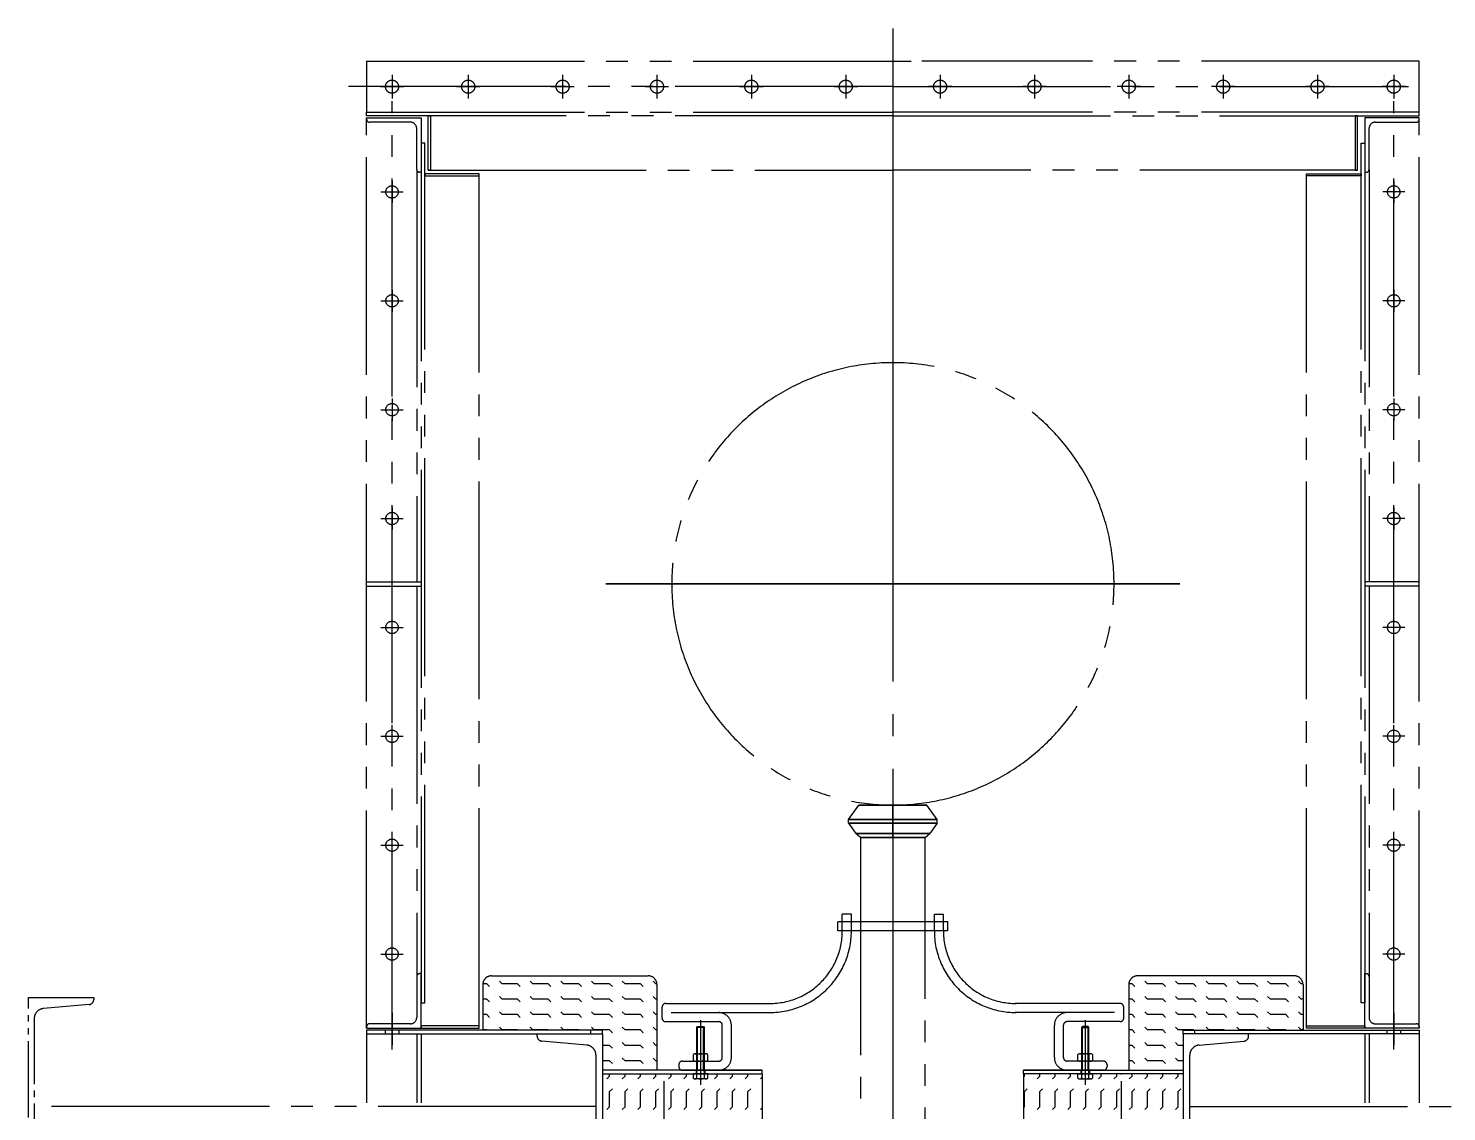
# Model space of a CAD drawing. Header units: millimetres. Extents: x 0 to 232280, y -26939 to 23794.
# Drawn here: x 181110 to 183064, y 15294 to 16786 of the extents above; entities that cross this region are included whole.
import ezdxf

# ---------------------------------------------------------------- set-up
doc = ezdxf.new("R2010")
doc.units = ezdxf.units.MM
doc.header["$LTSCALE"] = 30
doc.linetypes.add('JNK-CENTER', pattern=[34, 30, -1.5, 1, -1.5])
doc.linetypes.add('JNK-PHANTOM', pattern=[15, 10, -1, 1, -1, 1, -1])
for name, color, linetype in [('CEN-R', 1, 'JNK-CENTER'), ('Dim-W', 7, 'Continuous'), ('PHA-M', 6, 'JNK-PHANTOM')]:
    doc.layers.add(name, color=color, linetype=linetype)

# ---------------------------------------------------------------- blocks, each defined once
blk = doc.blocks.new('A$C50A46166')
at = {"layer": 'CEN-R'}
for p, q in [((2646, 1335.3), (2646, -901.6)), ((2646, 1335.3), (2646, -901.6)), ((3041.3, 570), (2250.7, 570)), ((2250.7, 570), (3041.3, 570))]:
    blk.add_line(p, q, dxfattribs=at)
at = {"layer": 'PHA-M'}
for p, q in [((1921, 1290), (2686, 1290)), ((1921, 1290), (1921, 1220)), ((3371, 1290), (2686, 1290)), ((3371, 1220), (3371, 1290)), ((1956, 1271.1), (1956, 1238.9)), ((2061, 1271.1), (2061, 1238.9)), ((2191, 1271.1), (2191, 1238.9)), ((2321, 1271.1), (2321, 1238.9)), ((2451, 1271.1), (2451, 1238.9)), ((2581, 1271.1), (2581, 1238.9)), ((2711, 1271.1), (2711, 1238.9)), ((2841, 1271.1), (2841, 1238.9)), ((2971, 1271.1), (2971, 1238.9)), ((3101, 1271.1), (3101, 1238.9)), ((3231, 1271.1), (3231, 1238.9)), ((3336, 1271.1), (3336, 1238.9)), ((2646, 1255), (1895.7, 1255)), ((1939.9, 1255), (1972.1, 1255)), ((2044.9, 1255), (2077.1, 1255)), ((2174.9, 1255), (2207.1, 1255)), ((2304.9, 1255), (2337.1, 1255)), ((2434.9, 1255), (2467.1, 1255)), ((2564.9, 1255), (2597.1, 1255)), ((2646, 1255), (3356.3, 1255)), ((2727.1, 1255), (2694.9, 1255)), ((2857.1, 1255), (2824.9, 1255)), ((2987.1, 1255), (2954.9, 1255)), ((3117.1, 1255), (3084.9, 1255)), ((3247.1, 1255), (3214.9, 1255)), ((3352.1, 1255), (3319.9, 1255)), ((1956, -71.7), (1956, 1235)), ((3336, -71.7), (3336, 1235)), ((1921, 1215), (1921, 1220)), ((1921, 1220), (2646, 1220)), ((2646, 1215), (1921, 1215)), ((1921, 1210), (1921, 1212)), ((1921, 1212), (1996, 1212)), ((1921, -42), (1921, 1212)), ((1996, 1212), (1996, 1137)), ((2006, 1140), (2006, 1215)), ((2006, 1215), (2009, 1215)), ((2009, 1215), (2009, 1140)), ((3371, 1220), (2646, 1220)), ((2646, 1215), (3371, 1215)), ((3286, 1215), (3283, 1215)), ((3283, 1215), (3283, 1140)), ((3286, 1140), (3286, 1215)), ((3296, 1212), (3296, 1137)), ((3371, 1212), (3296, 1212)), ((3371, 1215), (3371, 1220)), ((3371, 1210), (3371, 1212)), ((3371, -42), (3371, 1212)), ((1981.5, 1206), (1925, 1206)), ((1990, 1141), (1990, 1197.5)), ((3302, 1141), (3302, 1197.5)), ((3310.5, 1206), (3367, 1206)), ((2001, 1177), (1996, 1177)), ((1996, 1177), (1996, -7)), ((2001, -7), (2001, 1177)), ((3291, -7), (3291, 1177)), ((3291, 1177), (3296, 1177)), ((3296, 1177), (3296, -7)), ((1990, 1141), (1990, 573)), ((1996, 1137), (1994, 1137)), ((2076, 1135), (2001, 1135)), ((2001, 1135), (2001, 1132)), ((2006, 1140), (2646, 1140)), ((2009, 1140), (2006, 1140)), ((2076, -39), (2076, 1135)), ((2076, 1132), (2076, 1135)), ((3286, 1140), (2646, 1140)), ((3216, -39), (3216, 1135)), ((3216, 1135), (3291, 1135)), ((3216, 1132), (3216, 1135)), ((3283, 1140), (3286, 1140)), ((3291, 1135), (3291, 1132)), ((3296, 1137), (3298, 1137)), ((3302, 1141), (3302, 573)), ((1956, 1125.2), (1956, 1094.8)), ((2001, 1132), (2076, 1132)), ((3291, 1132), (3216, 1132)), ((3336, 1125.2), (3336, 1094.8)), ((1940.8, 1110), (1971.2, 1110)), ((3351.2, 1110), (3320.8, 1110)), ((1940.8, 960), (1971.2, 960)), ((1956, 975.2), (1956, 944.8)), ((3351.2, 960), (3320.8, 960)), ((3336, 975.2), (3336, 944.8)), ((1956, 825.2), (1956, 794.8)), ((3336, 825.2), (3336, 794.8)), ((1940.8, 810), (1971.2, 810)), ((3351.2, 810), (3320.8, 810)), ((1956, 675.2), (1956, 644.8)), ((3336, 675.2), (3336, 644.8)), ((1940.8, 660), (1971.2, 660)), ((3351.2, 660), (3320.8, 660)), ((1921, 573), (1996, 573)), ((1921, 567), (1996, 567)), ((1990, 567), (1990, 29)), ((3371, 573), (3296, 573)), ((3371, 567), (3296, 567)), ((3302, 567), (3302, 29)), ((1940.8, 510), (1971.2, 510)), ((1956, 494.8), (1956, 525.2)), ((3351.2, 510), (3320.8, 510)), ((3336, 494.8), (3336, 525.2)), ((1956, 344.8), (1956, 375.2)), ((3336, 344.8), (3336, 375.2)), ((1940.8, 360), (1971.2, 360)), ((3351.2, 360), (3320.8, 360)), ((2584.9, 245.2), (2599.2, 265.3)), ((2584.9, 245.2), (2599.2, 265.3)), ((2692.8, 265.3), (2599.2, 265.3)), ((2599.2, 265.3), (2692.8, 265.3)), ((2646, 220.8), (2646, 265.3)), ((2646, 220.8), (2646, 265.3)), ((2707.1, 245.2), (2692.8, 265.3)), ((2707.1, 245.2), (2692.8, 265.3)), ((2707.1, 245.2), (2584.9, 245.2)), ((2584.9, 240.2), (2584.9, 245.2)), ((2584.9, 240.2), (2584.9, 245.2)), ((2584.9, 245.2), (2707.1, 245.2)), ((2707.1, 240.2), (2584.9, 240.2)), ((2584.9, 240.2), (2595, 225.9)), ((2584.9, 240.2), (2707.1, 240.2)), ((2584.9, 240.2), (2595, 225.9)), ((2707.1, 240.2), (2697, 225.9)), ((2707.1, 240.2), (2697, 225.9)), ((2707.1, 240.2), (2707.1, 245.2)), ((2707.1, 240.2), (2707.1, 245.2)), ((1956, 194.8), (1956, 225.2)), ((2697, 225.9), (2595, 225.9)), ((2601.5, 220.8), (2595, 225.9)), ((2601.5, 220.8), (2595, 225.9)), ((2595, 225.9), (2697, 225.9)), ((2601.5, 220.8), (2690.4, 220.8)), ((2690.4, 220.8), (2601.5, 220.8)), ((2690.4, 220.8), (2601.5, 220.8)), ((2601.5, 220.8), (2601.5, -901.6)), ((2601.5, 220.8), (2690.4, 220.8)), ((2690.4, 220.8), (2697, 225.9)), ((2690.4, 220.8), (2697, 225.9)), ((2690.4, -901.6), (2690.4, 220.8)), ((3336, 194.8), (3336, 225.2)), ((1940.8, 210), (1971.2, 210)), ((3351.2, 210), (3320.8, 210)), ((2570.3, 92), (2570.3, 104.5)), ((2721.6, 104.5), (2570.3, 104.5)), ((2576.3, 91.9), (2576.3, 114.9)), ((2588.8, 114.9), (2576.3, 114.9)), ((2588.8, 92), (2588.8, 114.9)), ((2703.1, 92), (2703.1, 114.9)), ((2703.1, 114.9), (2715.6, 114.9)), ((2715.6, 91.9), (2715.6, 114.9)), ((2721.6, 92), (2721.6, 104.5)), ((2721.6, 92), (2570.3, 92)), ((1940.8, 60), (1971.2, 60)), ((1956, 44.8), (1956, 75.2)), ((3351.2, 60), (3320.8, 60)), ((3336, 44.8), (3336, 75.2)), ((1990, 29), (1990, -27.5)), ((1996, 33), (1994, 33)), ((1996, -42), (1996, 33)), ((2093, 30), (2309, 30)), ((2107.6, 18.9), (2103.9, 22.6)), ((2150, 18.9), (2146.2, 22.6)), ((2192.3, 18.9), (2188.6, 22.6)), ((2234.6, 18.9), (2230.9, 22.6)), ((2277, 18.9), (2273.2, 22.6)), ((2319.3, 18.9), (2315.6, 22.6)), ((3199, 30), (2983, 30)), ((2996.6, 18.9), (2992.9, 22.6)), ((3039, 18.9), (3035.2, 22.6)), ((3081.3, 18.9), (3077.6, 22.6)), ((3123.6, 18.9), (3119.9, 22.6)), ((3166, 18.9), (3162.2, 22.6)), ((3208.3, 18.9), (3204.6, 22.6)), ((3296, -42), (3296, 33)), ((3296, 33), (3298, 33)), ((3302, 29), (3302, -27.5)), ((2086.5, 18.9), (2081, 18.9)), ((2081, 18), (2081, -45)), ((2090.2, 15.1), (2086.5, 18.9)), ((2107.6, -2.3), (2103.9, 1.5)), ((2128.8, 18.9), (2107.6, 18.9)), ((2132.6, 15.1), (2128.8, 18.9)), ((2150, -2.3), (2146.2, 1.5)), ((2171.1, 18.9), (2150, 18.9)), ((2174.9, 15.1), (2171.1, 18.9)), ((2192.3, -2.3), (2188.6, 1.5)), ((2213.5, 18.9), (2192.3, 18.9)), ((2217.2, 15.1), (2213.5, 18.9)), ((2234.6, -2.3), (2230.9, 1.5)), ((2255.8, 18.9), (2234.6, 18.9)), ((2259.6, 15.1), (2255.8, 18.9)), ((2277, -2.3), (2273.2, 1.5)), ((2298.1, 18.9), (2277, 18.9)), ((2301.9, 15.1), (2298.1, 18.9)), ((2319.3, -2.3), (2315.6, 1.5)), ((2321, 18.9), (2319.3, 18.9)), ((2321, 18), (2321, -100)), ((2975.5, 18.9), (2971, 18.9)), ((2971, 18), (2971, -100)), ((2979.2, 15.1), (2975.5, 18.9)), ((2996.6, -2.3), (2992.9, 1.5)), ((3017.8, 18.9), (2996.6, 18.9)), ((3021.6, 15.1), (3017.8, 18.9)), ((3039, -2.3), (3035.2, 1.5)), ((3060.1, 18.9), (3039, 18.9)), ((3063.9, 15.1), (3060.1, 18.9)), ((3081.3, -2.3), (3077.6, 1.5)), ((3102.5, 18.9), (3081.3, 18.9)), ((3106.2, 15.1), (3102.5, 18.9)), ((3123.6, -2.3), (3119.9, 1.5)), ((3144.8, 18.9), (3123.6, 18.9)), ((3148.6, 15.1), (3144.8, 18.9)), ((3166, -2.3), (3162.2, 1.5)), ((3187.1, 18.9), (3166, 18.9)), ((3190.9, 15.1), (3187.1, 18.9)), ((3208.3, -2.3), (3204.6, 1.5)), ((3211, 18.9), (3208.3, 18.9)), ((3211, 18), (3211, -45)), ((1996, -7), (2001, -7)), ((2086.5, -2.3), (2081, -2.3)), ((2090.2, -6), (2086.5, -2.3)), ((2128.8, -2.3), (2107.6, -2.3)), ((2132.6, -6), (2128.8, -2.3)), ((2171.1, -2.3), (2150, -2.3)), ((2174.9, -6), (2171.1, -2.3)), ((2213.5, -2.3), (2192.3, -2.3)), ((2217.2, -6), (2213.5, -2.3)), ((2255.8, -2.3), (2234.6, -2.3)), ((2259.6, -6), (2255.8, -2.3)), ((2298.1, -2.3), (2277, -2.3)), ((2301.9, -6), (2298.1, -2.3)), ((2321, -2.3), (2319.3, -2.3)), ((2328, -28.1), (2328, -13.1)), ((2333, -8.1), (2477.5, -8.1)), ((2959, -8.1), (2814.5, -8.1)), ((2964, -28.1), (2964, -13.1)), ((2975.5, -2.3), (2971, -2.3)), ((2979.2, -6), (2975.5, -2.3)), ((3017.8, -2.3), (2996.6, -2.3)), ((3021.6, -6), (3017.8, -2.3)), ((3060.1, -2.3), (3039, -2.3)), ((3063.9, -6), (3060.1, -2.3)), ((3102.5, -2.3), (3081.3, -2.3)), ((3106.2, -6), (3102.5, -2.3)), ((3144.8, -2.3), (3123.6, -2.3)), ((3148.6, -6), (3144.8, -2.3)), ((3187.1, -2.3), (3166, -2.3)), ((3190.9, -6), (3187.1, -2.3)), ((3211, -2.3), (3208.3, -2.3)), ((3296, -7), (3291, -7)), ((1981.5, -36), (1925, -36)), ((1956, -21), (1956, -65)), ((2076, -39), (1996, -39)), ((1996, -39), (1996, -42)), ((2076, -42), (2076, -39)), ((2086.5, -23.4), (2081, -23.4)), ((2090.2, -27.2), (2086.5, -23.4)), ((2107.6, -23.4), (2103.9, -19.7)), ((2128.8, -23.4), (2107.6, -23.4)), ((2132.6, -27.2), (2128.8, -23.4)), ((2150, -23.4), (2146.2, -19.7)), ((2171.1, -23.4), (2150, -23.4)), ((2174.9, -27.2), (2171.1, -23.4)), ((2192.3, -23.4), (2188.6, -19.7)), ((2213.5, -23.4), (2192.3, -23.4)), ((2217.2, -27.2), (2213.5, -23.4)), ((2234.6, -23.4), (2230.9, -19.7)), ((2255.8, -23.4), (2234.6, -23.4)), ((2259.6, -27.2), (2255.8, -23.4)), ((2277, -23.4), (2273.2, -19.7)), ((2298.1, -23.4), (2277, -23.4)), ((2301.9, -27.2), (2298.1, -23.4)), ((2319.3, -23.4), (2315.6, -19.7)), ((2321, -23.4), (2319.3, -23.4)), ((2333, -33.1), (2406, -33.1)), ((2340.5, -20.6), (2477.6, -20.6)), ((2381, -31.3), (2381, -118.7)), ((2411, -82.5), (2411, -38.1)), ((2423.5, -82.5), (2423.5, -38.1)), ((2951.5, -20.6), (2814.4, -20.6)), ((2868.5, -82.5), (2868.5, -38.1)), ((2881, -82.5), (2881, -38.1)), ((2959, -33.1), (2886, -33.1)), ((2911, -31.3), (2911, -118.7)), ((2975.5, -23.4), (2971, -23.4)), ((2979.2, -27.2), (2975.5, -23.4)), ((2996.6, -23.4), (2992.9, -19.7)), ((3017.8, -23.4), (2996.6, -23.4)), ((3021.6, -27.2), (3017.8, -23.4)), ((3039, -23.4), (3035.2, -19.7)), ((3060.1, -23.4), (3039, -23.4)), ((3063.9, -27.2), (3060.1, -23.4)), ((3081.3, -23.4), (3077.6, -19.7)), ((3102.5, -23.4), (3081.3, -23.4)), ((3106.2, -27.2), (3102.5, -23.4)), ((3123.6, -23.4), (3119.9, -19.7)), ((3144.8, -23.4), (3123.6, -23.4)), ((3148.6, -27.2), (3144.8, -23.4)), ((3166, -23.4), (3162.2, -19.7)), ((3187.1, -23.4), (3166, -23.4)), ((3190.9, -27.2), (3187.1, -23.4)), ((3208.3, -23.4), (3204.6, -19.7)), ((3211, -23.4), (3208.3, -23.4)), ((3216, -39), (3296, -39)), ((3216, -42), (3216, -39)), ((3296, -39), (3296, -42)), ((3310.5, -36), (3367, -36)), ((3336, -21), (3336, -65)), ((1921, -40), (1921, -42)), ((1921, -42), (1996, -42)), ((2246, -45), (1921, -45)), ((1921, -45), (1921, -50)), ((1921, -45), (1921, -145)), ((1921, -50), (2246, -50)), ((1990, -50), (1990, -145)), ((1996, -42), (2076, -42)), ((1996, -50), (1996, -145)), ((2086.5, -44.6), (2081, -44.6)), ((2086.9, -45), (2086.5, -44.6)), ((2107.6, -44.6), (2103.9, -40.9)), ((2128.8, -44.6), (2107.6, -44.6)), ((2129.2, -45), (2128.8, -44.6)), ((2150, -44.6), (2146.2, -40.9)), ((2171.1, -44.6), (2150, -44.6)), ((2156, -53), (2156, -50)), ((2156, -50), (2246, -50)), ((2171.5, -45), (2171.1, -44.6)), ((2192.3, -44.6), (2188.6, -40.9)), ((2213.5, -44.6), (2192.3, -44.6)), ((2213.9, -45), (2213.5, -44.6)), ((2234.6, -44.6), (2230.9, -40.9)), ((2255.8, -44.6), (2234.6, -44.6)), ((2246, -50), (2246, -45)), ((2246, -50), (2246, -300)), ((2259.6, -48.4), (2255.8, -44.6)), ((2277, -44.6), (2273.2, -40.9)), ((2298.1, -44.6), (2277, -44.6)), ((2301.9, -48.4), (2298.1, -44.6)), ((2319.3, -44.6), (2315.6, -40.9)), ((2321, -44.6), (2319.3, -44.6)), ((2376, -41), (2377, -40)), ((2376, -111.1), (2376, -41)), ((2386, -41), (2376, -41)), ((2377, -100), (2377, -40)), ((2377, -40), (2385, -40)), ((2385, -100), (2385, -40)), ((2385, -40), (2386, -41)), ((2386, -41), (2386, -111.1)), ((2907, -40), (2906, -41)), ((2906, -41), (2906, -111.1)), ((2906, -41), (2916, -41)), ((2907, -100), (2907, -40)), ((2915, -40), (2907, -40)), ((2915, -100), (2915, -40)), ((2916, -41), (2915, -40)), ((2916, -111.1), (2916, -41)), ((2975.5, -44.6), (2971, -44.6)), ((2979.2, -48.4), (2975.5, -44.6)), ((2996.6, -44.6), (2992.9, -40.9)), ((3017.8, -44.6), (2996.6, -44.6)), ((3021.6, -48.4), (3017.8, -44.6)), ((3039, -44.6), (3035.2, -40.9)), ((3060.1, -44.6), (3039, -44.6)), ((3046, -45), (3371, -45)), ((3046, -50), (3046, -45)), ((3371, -50), (3046, -50)), ((3046, -50), (3046, -300)), ((3136, -50), (3046, -50)), ((3060.5, -45), (3060.1, -44.6)), ((3081.3, -44.6), (3077.6, -40.9)), ((3102.5, -44.6), (3081.3, -44.6)), ((3102.9, -45), (3102.5, -44.6)), ((3123.6, -44.6), (3119.9, -40.9)), ((3144.8, -44.6), (3123.6, -44.6)), ((3136, -53), (3136, -50)), ((3145.2, -45), (3144.8, -44.6)), ((3166, -44.6), (3162.2, -40.9)), ((3187.1, -44.6), (3166, -44.6)), ((3187.5, -45), (3187.1, -44.6)), ((3208.3, -44.6), (3204.6, -40.9)), ((3211, -44.6), (3208.3, -44.6)), ((3296, -42), (3216, -42)), ((3371, -42), (3296, -42)), ((3296, -50), (3296, -145)), ((3302, -50), (3302, -145)), ((3371, -40), (3371, -42)), ((3371, -45), (3371, -50)), ((3371, -45), (3371, -145)), ((2224.2, -65.4), (2162.4, -60)), ((2255.8, -65.8), (2246, -65.8)), ((2259.6, -69.5), (2255.8, -65.8)), ((2277, -65.8), (2273.2, -62)), ((2298.1, -65.8), (2277, -65.8)), ((2301.9, -69.5), (2298.1, -65.8)), ((2319.3, -65.8), (2315.6, -62)), ((2321, -65.8), (2319.3, -65.8)), ((2373.6, -77.5), (2388.4, -77.5)), ((2918.4, -77.5), (2903.6, -77.5)), ((2975.5, -65.8), (2971, -65.8)), ((2979.2, -69.5), (2975.5, -65.8)), ((2996.6, -65.8), (2992.9, -62)), ((3017.8, -65.8), (2996.6, -65.8)), ((3021.6, -69.5), (3017.8, -65.8)), ((3039, -65.8), (3035.2, -62)), ((3046, -65.8), (3039, -65.8)), ((3067.8, -65.4), (3129.6, -60)), ((2237, -270.6), (2237, -79.4)), ((2255.8, -86.9), (2246, -86.9)), ((2259.6, -90.7), (2255.8, -86.9)), ((2277, -86.9), (2273.2, -83.2)), ((2298.1, -86.9), (2277, -86.9)), ((2301.9, -90.7), (2298.1, -86.9)), ((2319.3, -86.9), (2315.6, -83.2)), ((2321, -86.9), (2319.3, -86.9)), ((2351, -92.5), (2351, -95)), ((2356, -87.5), (2406, -87.5)), ((2371, -78.4), (2371, -86.6)), ((2373.6, -87.5), (2388.4, -87.5)), ((2376, -78.4), (2376, -86.6)), ((2386, -78.4), (2386, -86.6)), ((2391, -86.6), (2391, -78.4)), ((2936, -87.5), (2886, -87.5)), ((2901, -86.6), (2901, -78.4)), ((2918.4, -87.5), (2903.6, -87.5)), ((2906, -78.4), (2906, -86.6)), ((2916, -78.4), (2916, -86.6)), ((2921, -78.4), (2921, -86.6)), ((2941, -92.5), (2941, -95)), ((2975.5, -86.9), (2971, -86.9)), ((2979.2, -90.7), (2975.5, -86.9)), ((2996.6, -86.9), (2992.9, -83.2)), ((3017.8, -86.9), (2996.6, -86.9)), ((3021.6, -90.7), (3017.8, -86.9)), ((3039, -86.9), (3035.2, -83.2)), ((3046, -86.9), (3039, -86.9)), ((3055, -270.6), (3055, -79.4)), ((2386, -100), (2246, -100)), ((2246, -105), (2466, -105)), ((2252.1, -111.9), (2255.8, -108.1)), ((2255.8, -108.1), (2255.8, -105)), ((2273.2, -111.9), (2277, -108.1)), ((2277, -108.1), (2277, -105)), ((2294.4, -111.9), (2298.1, -108.1)), ((2298.1, -108.1), (2298.1, -105)), ((2315.6, -111.9), (2319.3, -108.1)), ((2319.3, -108.1), (2319.3, -105)), ((2336.7, -111.9), (2340.5, -108.1)), ((2340.5, -108.1), (2340.5, -105)), ((2356, -100), (2466, -100)), ((2357.9, -111.9), (2361.6, -108.1)), ((2361.6, -108.1), (2361.6, -105)), ((2391, -105), (2371, -105)), ((2371, -105), (2371, -111.1)), ((2388.4, -112), (2373.6, -112)), ((2376, -101.7), (2377, -100)), ((2386, -101.7), (2385, -100)), ((2391, -111.1), (2391, -105)), ((2400.2, -111.9), (2404, -108.1)), ((2404, -108.1), (2404, -105)), ((2421.4, -111.9), (2425.1, -108.1)), ((2425.1, -108.1), (2425.1, -105)), ((2442.6, -111.9), (2446.3, -108.1)), ((2446.3, -108.1), (2446.3, -105)), ((2463.7, -111.9), (2466, -109.6)), ((2466, -105), (2466, -100)), ((2466, -105), (2466, -455)), ((2936, -100), (2826, -100)), ((2826, -105), (2826, -100)), ((3046, -105), (2826, -105)), ((2826, -105), (2826, -395)), ((2826, -109.4), (2827.3, -108.1)), ((2827.3, -108.1), (2827.3, -105)), ((2844.7, -111.9), (2848.5, -108.1)), ((2848.5, -108.1), (2848.5, -105)), ((2865.9, -111.9), (2869.6, -108.1)), ((2869.6, -108.1), (2869.6, -105)), ((2887.1, -111.9), (2890.8, -108.1)), ((2890.8, -108.1), (2890.8, -105)), ((2901, -111.1), (2901, -105)), ((2901, -105), (2921, -105)), ((2903.6, -112), (2918.4, -112)), ((2906, -101.7), (2907, -100)), ((2906, -100), (3046, -100)), ((2916, -101.7), (2915, -100)), ((2921, -105), (2921, -111.1)), ((2929.4, -111.9), (2933.1, -108.1)), ((2933.1, -108.1), (2933.1, -105)), ((2950.6, -111.9), (2954.3, -108.1)), ((2954.3, -108.1), (2954.3, -105)), ((2971.7, -111.9), (2975.5, -108.1)), ((2975.5, -108.1), (2975.5, -105)), ((2992.9, -111.9), (2996.6, -108.1)), ((2996.6, -108.1), (2996.6, -105)), ((3014.1, -111.9), (3017.8, -108.1)), ((3017.8, -108.1), (3017.8, -105)), ((3035.2, -111.9), (3039, -108.1)), ((3039, -108.1), (3039, -105)), ((2255.8, -129.3), (2259.6, -125.5)), ((2255.8, -150.4), (2255.8, -129.3)), ((2277, -129.3), (2280.7, -125.5)), ((2277, -150.4), (2277, -129.3)), ((2298.1, -129.3), (2301.9, -125.5)), ((2298.1, -150.4), (2298.1, -129.3)), ((2319.3, -129.3), (2323.1, -125.5)), ((2319.3, -150.4), (2319.3, -129.3)), ((2340.5, -129.3), (2344.2, -125.5)), ((2340.5, -150.4), (2340.5, -129.3)), ((2361.6, -129.3), (2365.4, -125.5)), ((2361.6, -150.4), (2361.6, -129.3)), ((2382.8, -129.3), (2386.6, -125.5)), ((2382.8, -150.4), (2382.8, -129.3)), ((2404, -129.3), (2407.7, -125.5)), ((2404, -150.4), (2404, -129.3)), ((2425.1, -129.3), (2428.9, -125.5)), ((2425.1, -150.4), (2425.1, -129.3)), ((2446.3, -129.3), (2450.1, -125.5)), ((2446.3, -150.4), (2446.3, -129.3)), ((2827.3, -129.3), (2831.1, -125.5)), ((2827.3, -150.4), (2827.3, -129.3)), ((2848.5, -129.3), (2852.2, -125.5)), ((2848.5, -150.4), (2848.5, -129.3)), ((2869.6, -129.3), (2873.4, -125.5)), ((2869.6, -150.4), (2869.6, -129.3)), ((2890.8, -129.3), (2894.6, -125.5)), ((2890.8, -150.4), (2890.8, -129.3)), ((2912, -129.3), (2915.7, -125.5)), ((2912, -150.4), (2912, -129.3)), ((2933.1, -129.3), (2936.9, -125.5)), ((2933.1, -150.4), (2933.1, -129.3)), ((2954.3, -129.3), (2958.1, -125.5)), ((2954.3, -150.4), (2954.3, -129.3)), ((2975.5, -129.3), (2979.2, -125.5)), ((2975.5, -150.4), (2975.5, -129.3)), ((2996.6, -129.3), (3000.4, -125.5)), ((2996.6, -150.4), (2996.6, -129.3)), ((3017.8, -129.3), (3021.6, -125.5)), ((3017.8, -150.4), (3017.8, -129.3)), ((3039, -129.3), (3042.7, -125.5)), ((3039, -150.4), (3039, -129.3)), ((2237, -150), (1463, -150)), ((2252.1, -154.2), (2255.8, -150.4)), ((2273.2, -154.2), (2277, -150.4)), ((2294.4, -154.2), (2298.1, -150.4)), ((2315.6, -154.2), (2319.3, -150.4)), ((2336.7, -154.2), (2340.5, -150.4)), ((2357.9, -154.2), (2361.6, -150.4)), ((2379.1, -154.2), (2382.8, -150.4)), ((2400.2, -154.2), (2404, -150.4)), ((2421.4, -154.2), (2425.1, -150.4)), ((2442.6, -154.2), (2446.3, -150.4)), ((2463.7, -154.2), (2466, -151.9)), ((2826, -151.8), (2827.3, -150.4)), ((2844.7, -154.2), (2848.5, -150.4)), ((2865.9, -154.2), (2869.6, -150.4)), ((2887.1, -154.2), (2890.8, -150.4)), ((2908.2, -154.2), (2912, -150.4)), ((2929.4, -154.2), (2933.1, -150.4)), ((2950.6, -154.2), (2954.3, -150.4)), ((2971.7, -154.2), (2975.5, -150.4)), ((2992.9, -154.2), (2996.6, -150.4)), ((3014.1, -154.2), (3017.8, -150.4)), ((3035.2, -154.2), (3039, -150.4)), ((3055, -150), (4318, -150))]:
    blk.add_line(p, q, dxfattribs=at)
at = {"layer": 'PHA-M', "ltscale": 0.3}
for p, q in [((1956, -33.6), (1956, -63.9)), ((1956, -38.6), (1956, -65)), ((1956, -38.6), (1956, -65)), ((3336, -29.5), (3336, -65)), ((3336, -29.5), (3336, -65)), ((3336, -33.6), (3336, -63.9)), ((3336, -38.6), (3336, -65)), ((3336, -38.6), (3336, -65)), ((1946.5, -45), (1946.5, -50)), ((1965.5, -45), (1965.5, -50)), ((3326.5, -45), (3326.5, -50)), ((3345.5, -45), (3345.5, -50)), ((2381, -85), (2381, -120)), ((2381, -87.2), (2381, -118.7)), ((2911, -85), (2911, -120)), ((2911, -87.2), (2911, -118.7)), ((2466, -100), (2246, -100)), ((2375, -100), (2375, -105)), ((2387, -100), (2387, -105)), ((2466, -105), (2466, -100)), ((2826, -100), (3046, -100)), ((2826, -105), (2826, -100)), ((2905, -100), (2905, -105)), ((2917, -100), (2917, -105))]:
    blk.add_line(p, q, dxfattribs=at)
for points in [[(1475.8, -284.9), (1538.6, -290.4, -0.388879), (1545, -297.4), (1545, -300), (1455, -300), (1455, -150), (1455, 0), (1545, 0), (1545, -2.6, -0.388879), (1538.6, -9.6), (1475.8, -15.1, 0.388879), (1463, -29.1), (1463, -150), (1463, -270.9, 0.388879)], [(2246, -50), (2246, -300), (2156, -300), (2156, -297, -0.388879), (2162.4, -290), (2224.2, -284.6, 0.388879), (2237, -270.6), (2237, -79.4, 0.388879), (2224.2, -65.4), (2162.4, -60, -0.388879), (2156, -53), (2156, -50)], [(3046, -50), (3046, -300), (3136, -300), (3136, -297, 0.388879), (3129.6, -290), (3067.8, -284.6, -0.388879), (3055, -270.6), (3055, -79.4, -0.388879), (3067.8, -65.4), (3129.6, -60, 0.388879), (3136, -53), (3136, -50)]]:
    blk.add_lwpolyline(points, format="xyb", close=True, dxfattribs=at)
for points in [[(2230, -45), (1921, -45), (1921, -50), (2230, -50)], [(2230, -45), (1921, -45), (1921, -50), (2230, -50)], [(3062, -45), (3371, -45), (3371, -50), (3062, -50)], [(3062, -45), (3371, -45), (3371, -50), (3062, -50)]]:
    blk.add_lwpolyline(points, close=True, dxfattribs=at)
for points in [[(2246, -105), (2466, -105)], [(2246, -205), (2331, -205), (2331, -105)], [(3046, -105), (2826, -105)], [(3046, -205), (2961, -205), (2961, -105)]]:
    blk.add_lwpolyline(points, dxfattribs=at)
at = {"layer": 'PHA-M'}
for centre, radius in [((1956, 1255), 9.03), ((2061, 1255), 9.03), ((2191, 1255), 9.03), ((2321, 1255), 9.03), ((2451, 1255), 9.03), ((2581, 1255), 9.03), ((2711, 1255), 9.03), ((2841, 1255), 9.03), ((2971, 1255), 9.03), ((3101, 1255), 9.03), ((3231, 1255), 9.03), ((3336, 1255), 9.03), ((1956, 1110), 8.53), ((3336, 1110), 8.53), ((1956, 960), 8.53), ((3336, 960), 8.53), ((1956, 810), 8.53), ((3336, 810), 8.53), ((1956, 660), 8.53), ((3336, 660), 8.53), ((1956, 510), 8.53), ((3336, 510), 8.53), ((1956, 360), 8.53), ((3336, 360), 8.53), ((1956, 210), 8.53), ((3336, 210), 8.53), ((1956, 60), 8.53), ((3336, 60), 8.53)]:
    blk.add_circle(centre, radius, dxfattribs=at)
for centre, radius, start, end in [((1925, 1210), 4, 180, 270), ((1981.5, 1197.5), 8.5, 0, 90), ((3310.5, 1197.5), 8.5, 90, 180), ((3367, 1210), 4, 270, 0), ((1994, 1141), 4, 180, 270), ((3298, 1141), 4, 270, 0), ((2646, 570), 304.7, 90, 270), ((2646, 570), 304.7, 90, 270), ((2646, 570), 304.7, 270, 90), ((2476.3, 91.9), 100, 270, 0), ((2476.3, 91.9), 112.5, 270, 0), ((2815.6, 91.9), 112.5, 180, 270), ((2815.6, 91.9), 100, 180, 270), ((1994, 29), 4, 90, 180), ((2093, 18), 12, 90, 180), ((2309, 18), 12, 0, 90), ((2983, 18), 12, 90, 180), ((3199, 18), 12, 0, 90), ((3298, 29), 4, 0, 90), ((2333, -13.1), 5, 90, 180), ((2959, -13.1), 5, 0, 90), ((1925, -40), 4, 90, 180), ((1981.5, -27.5), 8.5, 270, 0), ((2333, -28.1), 5, 180, 270), ((2406, -38.1), 17.5, 0, 90), ((2406, -38.1), 5, 0, 90), ((2886, -38.1), 17.5, 90, 180), ((2886, -38.1), 5, 90, 180), ((2959, -28.1), 5, 270, 0), ((3310.5, -27.5), 8.5, 180, 270), ((3367, -40), 4, 0, 90), ((2163, -53), 7, 180, 265), ((3129, -53), 7, 275, 0), ((2223, -79.4), 14, 0, 85), ((2373.5, -81.3), 3.82, 49.1233, 130.8767), ((2381, -91.4), 13.9, 68.9, 111.1), ((2388.5, -81.3), 3.82, 49.1233, 130.8767), ((2903.5, -81.3), 3.82, 49.1233, 130.8767), ((2911, -91.4), 13.9, 68.9, 111.1), ((2918.5, -81.3), 3.82, 49.1233, 130.8767), ((3069, -79.4), 14, 95, 180), ((2356, -92.5), 5, 90, 180), ((2356, -95), 5, 180, 270), ((2373.5, -83.7), 3.82, 229.1233, 310.8767), ((2381, -73.6), 13.9, 248.9, 291.1), ((2388.5, -83.7), 3.82, 229.1233, 310.8767), ((2406, -82.5), 5, 270, 0), ((2406, -82.5), 17.5, 270, 0), ((2886, -82.5), 17.5, 180, 270), ((2886, -82.5), 5, 180, 270), ((2903.5, -83.7), 3.82, 229.1233, 310.8767), ((2911, -73.6), 13.9, 248.9, 291.1), ((2918.5, -83.7), 3.82, 229.1233, 310.8767), ((2936, -92.5), 5, 0, 90), ((2936, -95), 5, 270, 0), ((2373.5, -108.2), 3.82, 229.1233, 310.8767), ((2381, -98.1), 13.9, 248.9, 291.1), ((2388.5, -108.2), 3.82, 229.1233, 310.8767), ((2903.5, -108.2), 3.82, 229.1233, 310.8767), ((2911, -98.1), 13.9, 248.9, 291.1), ((2918.5, -108.2), 3.82, 229.1233, 310.8767)]:
    blk.add_arc(centre, radius, start, end, dxfattribs=at)

msp = doc.modelspace()

# ---------------------------------------------------------------- block references
at = {"layer": 'Dim-W', "ltscale": 0.5}
msp.add_blockref('A$C50A46166', (179655.27, 15451.12), dxfattribs=at)

doc.saveas('drawing.dxf')
